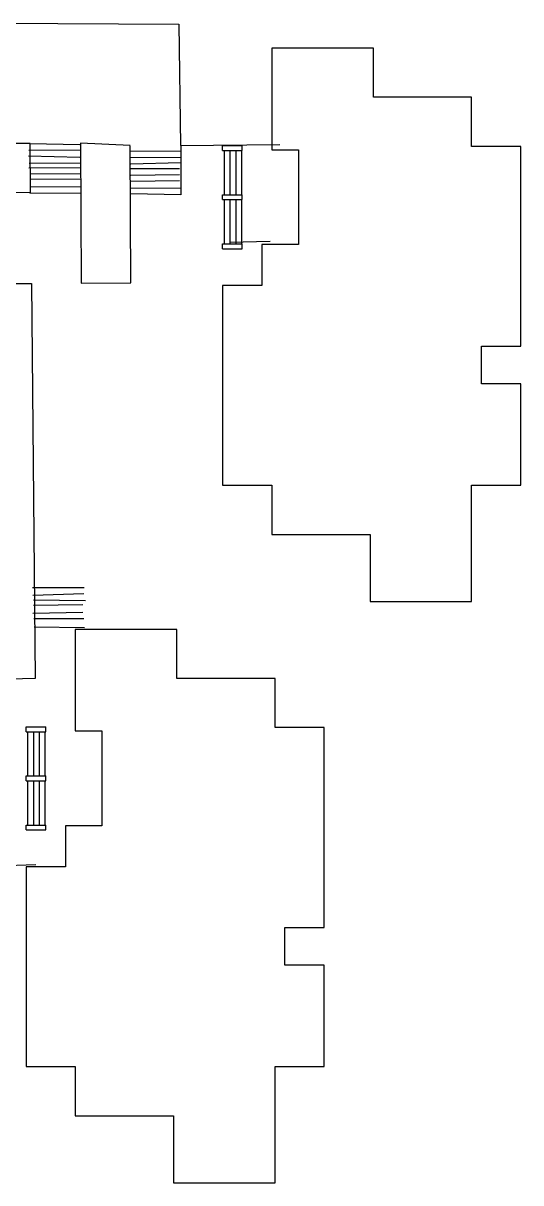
# Model space of a CAD drawing. Header units: inches. Extents: x -168 to 3268, y -1228 to 4808.
# Drawn here: x 2053 to 3268, y -1228 to 1605 of the extents above; entities that cross this region are included whole.
import ezdxf

# ---------------------------------------------------------------- set-up
doc = ezdxf.new("R2010")
doc.units = ezdxf.units.IN
doc.header["$LTSCALE"] = 100
doc.header["$MEASUREMENT"] = 0
doc.layers.get('0').update_dxf_attribs({"linetype": 'CONTINUOUS'})
doc.layers.add('A-SITE', color=3, linetype='CONTINUOUS')

msp = doc.modelspace()

# ---------------------------------------------------------------- linework, layer by layer
for p, q in [((2540, 1306), (2588, 1306)), ((2540, 1294), (2540, 1306)), ((2588, 1294), (2588, 1306)), ((2540, 1294), (2588, 1294)), ((2540, 1186), (2588, 1186)), ((2540, 1174), (2540, 1186)), ((2540, 1174), (2588, 1174)), ((2588, 1174), (2588, 1186)), ((2540, 1054), (2540, 1066)), ((2540, 1066), (2588, 1066)), ((2540, 1054), (2588, 1054)), ((2588, 1054), (2588, 1066)), ((2060, -126), (2060, -114)), ((2060, -114), (2108, -114)), ((2060, -126), (2108, -126)), ((2108, -126), (2108, -114)), ((2060, -246), (2060, -234)), ((2060, -234), (2108, -234)), ((2060, -246), (2108, -246)), ((2108, -246), (2108, -234)), ((2060, -354), (2108, -354)), ((2060, -366), (2060, -354)), ((2060, -366), (2108, -366)), ((2108, -366), (2108, -354))]:
    msp.add_line(p, q)
for points in [[(3172, 816), (3268, 816), (3268, 1304), (3148, 1304), (3148, 1424), (2908, 1424), (2908, 1544), (2660, 1544), (2660, 1296), (2725, 1296), (2725, 1064), (2636, 1064), (2636, 964), (2540, 964), (2540, 476), (2660, 476), (2660, 356), (2900, 356), (2900, 192), (3148, 192), (3148, 476), (3268, 476), (3268, 724), (3172, 724)], [(2692, -604), (2788, -604), (2788, -116), (2668, -116), (2668, 4), (2428, 4), (2428, 124), (2180, 124), (2180, -124), (2245, -124), (2245, -356), (2156, -356), (2156, -456), (2060, -456), (2060, -944), (2180, -944), (2180, -1064), (2420, -1064), (2420, -1228), (2668, -1228), (2668, -944), (2788, -944), (2788, -696), (2692, -696)]]:
    msp.add_lwpolyline(points, close=True)
at = {"layer": 'A-SITE'}
for p, q in [((1946, 1605), (2433, 1603)), ((2433, 1603), (2437, 1306)), ((2070, 1311), (1775, 1312)), ((2191, 1308), (2069, 1310)), ((2071, 1191), (2070, 1311)), ((2314, 1306), (2193, 1312)), ((2193, 1312), (2195, 970)), ((2316, 971), (2314, 1305)), ((2437, 1306), (2680, 1309)), ((2438, 1306), (2438, 1186)), ((2191, 1277), (2066, 1280)), ((2067, 1295), (2192, 1296)), ((2314, 1292), (2438, 1293)), ((2437, 1277), (2314, 1276)), ((2544, 1294), (2544, 1186)), ((2558, 1294), (2558, 1186)), ((2572, 1294), (2572, 1186)), ((2586, 1294), (2586, 1186)), ((2193, 1252), (2067, 1251)), ((2068, 1263), (2193, 1264)), ((2316, 1261), (2437, 1265)), ((2435, 1249), (2316, 1249)), ((2069, 1238), (2193, 1237)), ((2193, 1223), (2070, 1224)), ((2316, 1234), (2435, 1235)), ((2435, 1220), (2316, 1218)), ((1774, 1194), (2071, 1191)), ((2069, 1205), (2195, 1206)), ((2193, 1190), (2069, 1189)), ((2315, 1203), (2437, 1202)), ((2438, 1186), (2316, 1188)), ((2544, 1174), (2544, 1066)), ((2558, 1174), (2558, 1066)), ((2572, 1174), (2572, 1066)), ((2586, 1174), (2586, 1066)), ((2656, 1072), (2557, 1069)), ((1778, 970), (2073, 969)), ((2073, 969), (2082, 4)), ((2195, 970), (2316, 971)), ((2076, 226), (2202, 226)), ((2201, 211), (2077, 207)), ((2078, 196), (2205, 195)), ((2199, 184), (2078, 182)), ((2077, 164), (2199, 166)), ((2201, 150), (2079, 150)), ((2080, 130), (2203, 129)), ((2082, 4), (1968, 1)), ((2064, -126), (2064, -234)), ((2078, -126), (2078, -234)), ((2092, -126), (2092, -234)), ((2106, -126), (2106, -234)), ((2064, -246), (2064, -354)), ((2078, -246), (2078, -354)), ((2092, -246), (2092, -354)), ((2106, -246), (2106, -354)), ((1966, -455), (2084, -450))]:
    msp.add_line(p, q, dxfattribs=at)

doc.saveas('drawing.dxf')
